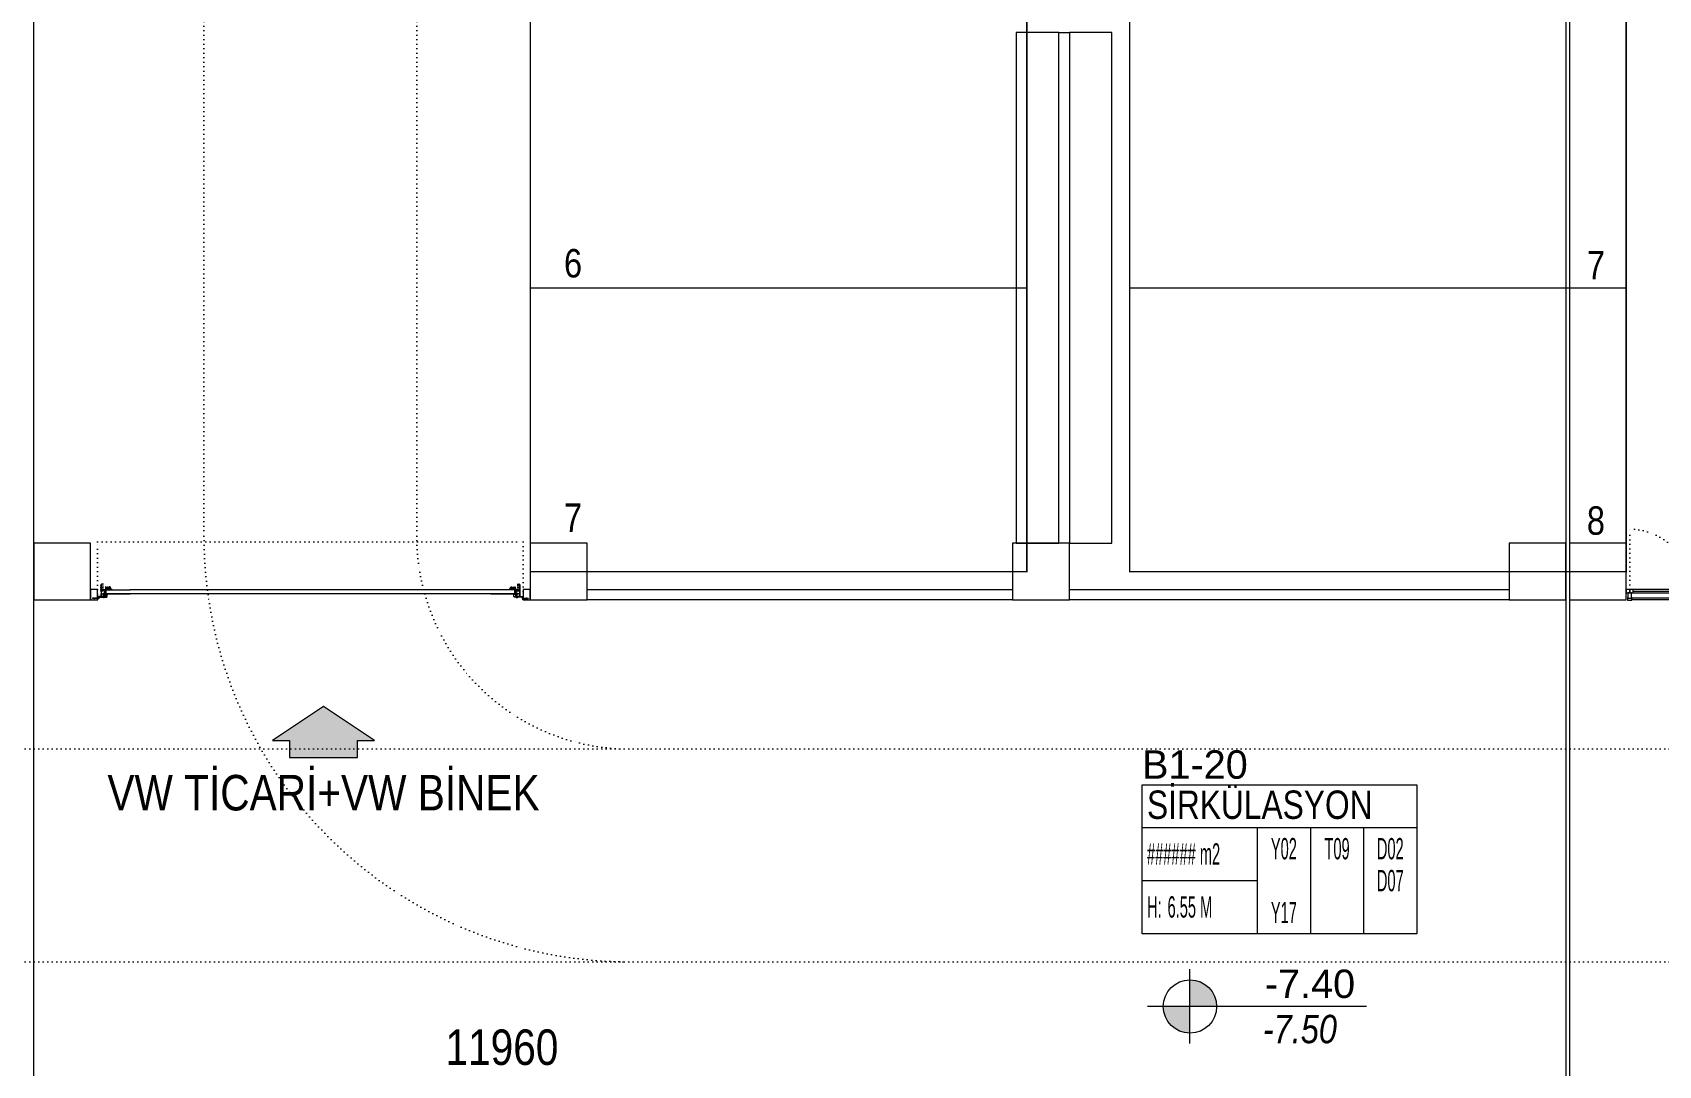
# Model space of a CAD drawing. Header units: metres. Extents: x -19121 to 152404, y -12107 to 46241.
# Drawn here: x 61358 to 63650, y 144 to 1600 of the extents above; entities that cross this region are included whole.
import ezdxf
from ezdxf.enums import TextEntityAlignment as Align

# ---------------------------------------------------------------- set-up
doc = ezdxf.new("R2010")
doc.units = ezdxf.units.M
doc.header["$LTSCALE"] = 50
doc.header["$MEASUREMENT"] = 0
doc.linetypes.add('DOT2', pattern=[0.125, 0, -0.125])
doc.linetypes.add('HIDDEN', pattern=[0.375, 0.25, -0.125])
doc.layers.get('0').update_dxf_attribs({"color": 9, "lineweight": 9})
for name, color, linetype, lineweight in [('00', 9, 'Continuous', 9), ('01', 9, 'Continuous', 9), ('05', 9, 'Continuous', 9), ('06B', 9, 'Continuous', 9), ('06D', 9, 'Continuous', 9), ('10', 9, 'Continuous', 9), ('15', 9, 'Continuous', 9), ('20', 9, 'DOT2', 9), ('21', 9, 'Continuous', 9), ('21_mahal200', 9, 'Continuous', 9), ('25', 9, 'Continuous', 9)]:
    doc.layers.add(name, color=color, linetype=linetype, lineweight=lineweight)
doc.styles.add('Arial', font='arial.ttf', dxfattribs={"height": 2.5})
doc.styles.add('MuuM_TEXT-ITALIC', font='ARIALNI.TTF')
doc.styles.add('MuuM_TEXT-STANDART', font='ARIALN.TTF')
doc.dimstyles.new('MuuM_DIM200', dxfattribs={"dimscale": 20, "dimtxt": 2, "dimasz": 1, "dimexe": 1, "dimexo": 1, "dimgap": 1, "dimtad": 1, "dimdec": 1, "dimrnd": 0.5, "dimdsep": 46, "dimtxsty": 'MuuM_TEXT-STANDART', "dimblk": 'ARCHTICK', "dimcen": 0, "dimdle": 0.15, "dimclrd": 256, "dimclre": 256, "dimclrt": 256, "dimadec": 0, "dimazin": 0, "dimtfac": 5, "dimtdec": 1, "dimtix": 1, "dimtmove": 2, "dimatfit": 3, "dimldrblk": 'DOT', "dimfxl": 3, "dimfxlon": 1, "dimtolj": 1, "dimlwd": -1, "dimlwe": -1, "dimarcsym": 0})

# ---------------------------------------------------------------- blocks, each defined once
blk = doc.blocks.new('p-kolon_80x80')
blk.add_lwpolyline([(-40, -40), (40, -40), (40, 40), (-40, 40)], close=True)
blk = doc.blocks.new('1.bod.mimari.elk')
at = {"layer": '01'}
for p in [(5400, -7790), (6100, -7790), (6780, -7790), (7480, -7790), (7565, -7790)]:
    blk.add_blockref('p-kolon_80x80', p, dxfattribs=at)
blk = doc.blocks.new('p-işyeri')
at = {"color": 0, "const_width": 2}
blk.add_lwpolyline([(200, 0), (200, 700), (-200, 700), (-200, 0)], close=True, dxfattribs=at)
blk = doc.blocks.new('p-dilatasyon yeri')
at = {"layer": '06D'}
for points in [[(5360, 80), (5360, 6452.7)], [(7520, 5586.8), (7520, 80)], [(7525, 5584.6), (7525, 80)]]:
    blk.add_lwpolyline(points, dxfattribs=at)
blk = doc.blocks.new('p-birim')
blk.add_lwpolyline([(0, 0), (1, 0), (1, 1), (0, 1)], close=True)
blk = doc.blocks.new('p-seksiyoonel kapı profil')
for p, q in [((-6.6, 4.1), (-6.8, 4.1)), ((-6.8, -13), (-6.8, 4.1)), ((-6.6, -13), (-6.6, 4.1)), ((-6.3, 4.4), (-6.3, 4.6)), ((-6.3, 4.6), (1, 4.6)), ((-6.3, 4.4), (1, 4.4)), ((-1.4, 1.3), (-1.8, 1.6)), ((-1.8, 1.6), (-1.8, -2.4)), ((-1.8, 1.6), (-1.8, -2.4)), ((-1.4, 1.3), (-1.4, -2.4)), ((-1.2, 1.2), (-1.2, -2.4)), ((-0.7, 1.6), (-1, 1.3)), ((-1, 1.3), (-1, -2.4)), ((-0.7, 1.6), (-0.7, -2.4)), ((-0.6, 1.6), (-0.6, -2.4)), ((0, 0), (33.9, 0)), ((0, 0), (0, 0)), ((1, 4.4), (1, 4.6)), ((1.3, 4.1), (1.5, 4.1)), ((1.3, 4.1), (1.3, 1.6)), ((1.5, 1.6), (1.3, 1.6)), ((1.5, 4.1), (1.5, 1.6)), ((-7.8, -4.2), (-7.8, -3.9)), ((-7.5, -3.9), (-7.8, -3.9)), ((-7.5, -4.2), (-7.8, -4.2)), ((-7.8, -4.2), (-7.1, -4.2)), ((-7.8, -4.2), (-7.8, -4.2)), ((-7.8, -6.5), (-7.8, -6.3)), ((-7.5, -6.3), (-7.8, -6.3)), ((-7.5, -6.5), (-7.8, -6.5)), ((-7.8, -6.6), (-7.8, -6.5)), ((-7.8, -6.6), (-7.1, -6.6)), ((-7.8, -8.9), (-7.8, -8.6)), ((-7.5, -8.6), (-7.8, -8.6)), ((-7.5, -8.9), (-7.8, -8.9)), ((-7.8, -8.9), (-7.1, -8.9)), ((-7.8, -8.9), (-7.8, -8.9)), ((-7.8, -11.3), (-7.8, -11)), ((-7.5, -11), (-7.8, -11)), ((-7.5, -11.3), (-7.8, -11.3)), ((-7.8, -11.3), (-7.1, -11.3)), ((-7.8, -11.3), (-7.8, -11.3)), ((-7.5, -3.9), (-6.8, -3.9)), ((-7.5, -4.2), (-7.5, -3.9)), ((-6.8, -4.2), (-7.5, -4.2)), ((-7.5, -6.3), (-6.8, -6.3)), ((-7.5, -6.5), (-7.5, -6.3)), ((-6.8, -6.5), (-7.5, -6.5)), ((-7.5, -8.6), (-6.8, -8.6)), ((-7.5, -8.9), (-7.5, -8.6)), ((-6.8, -8.9), (-7.5, -8.9)), ((-7.5, -11), (-6.8, -11)), ((-7.5, -11.3), (-7.5, -11)), ((-6.8, -11.3), (-7.5, -11.3)), ((-7.1, -3.4), (-6.8, -3.4)), ((-7.1, -3.6), (-7.1, -3.4)), ((-7.1, -3.6), (-7.1, -3.9)), ((-6.8, -3.6), (-7.1, -3.6)), ((-7.1, -4.2), (-7.1, -4.7)), ((-6.8, -4.7), (-7.1, -4.7)), ((-7.1, -5.8), (-6.8, -5.8)), ((-7.1, -6), (-7.1, -5.8)), ((-7.1, -6), (-7.1, -6.3)), ((-6.8, -6), (-7.1, -6)), ((-7.1, -6.5), (-7.1, -7.1)), ((-6.8, -7.1), (-7.1, -7.1)), ((-7.1, -8.1), (-6.8, -8.1)), ((-7.1, -8.4), (-7.1, -8.1)), ((-7.1, -8.4), (-7.1, -8.6)), ((-6.8, -8.4), (-7.1, -8.4)), ((-7.1, -8.9), (-7.1, -9.4)), ((-6.8, -9.4), (-7.1, -9.4)), ((-7.1, -10.5), (-6.8, -10.5)), ((-7.1, -10.7), (-7.1, -10.5)), ((-7.1, -10.7), (-7.1, -11)), ((-6.8, -10.7), (-7.1, -10.7)), ((-7.1, -11.3), (-7.1, -11.8)), ((-6.8, -11.8), (-7.1, -11.8)), ((-6.8, -3.6), (-6.8, -3.4)), ((-6.8, -3.6), (-6.8, -3.9)), ((-6.8, -4.7), (-6.8, -4.2)), ((-6.8, -6), (-6.8, -5.8)), ((-6.8, -6), (-6.8, -6.3)), ((-6.8, -7.1), (-6.8, -6.6)), ((-6.8, -8.4), (-6.8, -8.1)), ((-6.8, -8.4), (-6.8, -8.6)), ((-6.8, -9.4), (-6.8, -8.9)), ((-6.8, -10.7), (-6.8, -10.5)), ((-6.8, -10.7), (-6.8, -11)), ((-6.8, -11.8), (-6.8, -11.3)), ((-6.6, -13), (-6.8, -13)), ((-6.8, -13), (-6.8, -13)), ((-6.6, -3.9), (-3.5, -3.9)), ((-6.6, -4.2), (-3.5, -4.2)), ((-6.6, -6.3), (-3.5, -6.3)), ((-6.6, -6.5), (-3.5, -6.5)), ((-6.6, -8.7), (-3.5, -8.7)), ((-6.6, -8.9), (-3.5, -8.9)), ((-6.6, -11), (-3.5, -11)), ((-6.6, -11.3), (-3.5, -11.3)), ((-6.3, -13.3), (-6.3, -13.5)), ((-3.3, -13.3), (-6.3, -13.3)), ((-3.3, -13.5), (-6.3, -13.5)), ((-6.3, -13.5), (-5.7, -13.5)), ((-6.3, -13.5), (-6.3, -13.5)), ((-3.4, -4.3), (-6, -4.3)), ((-6, -6.1), (-6, -4.3)), ((-6, -4.7), (-6, -4.7)), ((-6, -5.5), (-6, -4.7)), ((-6, -5.7), (-6, -5.5)), ((-6, -5.7), (-6, -5.7)), ((-6, -6.1), (-3.4, -6.1)), ((-5.7, -13.5), (-5.5, -13.5)), ((-5.7, -13.5), (-5.7, -13.5)), ((-5.5, -13.5), (-5.5, -13.5)), ((-3.5, -3.9), (-3.5, -4.2)), ((-3.5, -6.3), (-3.5, -6.5)), ((-3.5, -8.7), (-3.5, -8.9)), ((-3.5, -11), (-3.5, -11.3)), ((-3.4, -6.1), (-3.4, -4.3)), ((-2.1, -4.4), (-3.4, -4.4)), ((-3.4, -6), (-0.6, -6)), ((-3.3, -13.3), (-3.3, -13.5)), ((-2.1, -2.5), (-2.1, -2.4)), ((-2.1, -2.4), (-0.6, -2.4)), ((-2.1, -2.5), (-0.6, -2.5)), ((-2.1, -4.8), (-2.1, -2.5)), ((-2.1, -4.8), (-0.6, -4.8)), ((-1.6, -3.4), (-1.7, -3.6)), ((-1.7, -3.6), (-1.7, -3.7)), ((-1.7, -3.6), (-1.7, -3.8)), ((-1.7, -3.7), (-1.7, -3.9)), ((-1.7, -3.8), (-1.6, -3.9)), ((-1.7, -3.9), (-1.6, -4)), ((-1.4, -3.3), (-1.6, -3.3)), ((-1.6, -3.3), (-1.6, -3.4)), ((-1.6, -3.8), (-1.4, -3.6)), ((-1.6, -3.9), (-1.5, -4)), ((-1.6, -4), (-1.5, -4.1)), ((-1.5, -4), (-1.4, -4)), ((-1.5, -4.1), (-1.4, -4.1)), ((-1.3, -3.2), (-1.4, -3.3)), ((-1.4, -3.3), (-1.4, -3.6)), ((-1.4, -4), (-1.2, -4.1)), ((-1.4, -4.1), (-1.2, -4.1)), ((-1.2, -3.2), (-1.3, -3.2)), ((-1.2, -3.2), (-1.2, -3.5)), ((-1, -3.3), (-1.2, -3.2)), ((-1.2, -4.1), (-1.1, -4)), ((-1.2, -4.1), (-1.1, -4.1)), ((-1.1, -4), (-1, -4)), ((-1.1, -4.1), (-1, -4.1)), ((-1, -3.3), (-1, -3.6)), ((-0.9, -3.3), (-1, -3.3)), ((-1, -3.6), (-0.8, -3.8)), ((-1, -4), (-0.9, -3.9)), ((-1, -4.1), (-0.9, -4)), ((-0.8, -3.4), (-0.9, -3.3)), ((-0.9, -3.9), (-0.8, -3.8)), ((-0.9, -4), (-0.8, -3.9)), ((-0.8, -3.6), (-0.8, -3.4)), ((-0.8, -3.7), (-0.8, -3.6)), ((-0.8, -3.8), (-0.8, -3.6)), ((-0.8, -3.9), (-0.8, -3.7)), ((-0.1, 0), (-0.6, 0)), ((-0.6, -2), (-0.6, 0)), ((-0.6, -0.6), (-0.6, -0.7)), ((-0.6, -1.7), (-0.6, -1.7)), ((-0.6, -2), (-0.1, -2)), ((-0.6, -2), (-0.6, -2.4)), ((-0.6, -2.4), (-0.6, -2.5)), ((-0.6, -2.4), (-0.1, -2.4)), ((-0.6, -2.5), (-0.6, -2.5)), ((-0.6, -3.2), (-0.6, -2.5)), ((-0.6, -2.5), (-0.2, -2.5)), ((-0.6, -4.8), (-0.6, -3.2)), ((-0.6, -3.2), (-0.5, -3.2)), ((-0.6, -5.8), (-0.6, -4.8)), ((-0.6, -4.8), (-0.5, -4.8)), ((-0.6, -4.8), (-0.6, -5.3)), ((-0.1, -5.3), (-0.6, -5.3)), ((-0.6, -9.6), (-0.6, -5.3)), ((-0.6, -5.8), (-0.6, -5.8)), ((-0.6, -6), (-0.6, -5.8)), ((-0.1, -9.6), (-0.6, -9.6)), ((-0.5, -3.2), (-0.4, -3.2)), ((-0.5, -4.8), (-0.5, -3.2)), ((-0.4, -4.8), (-0.5, -4.8)), ((-0.4, -3.1), (-0.3, -2.9)), ((-0.4, -3.2), (-0.4, -3.1)), ((-0.3, -4.8), (-0.4, -4.8)), ((-0.3, -2.7), (-0.2, -2.5)), ((-0.3, -2.9), (-0.3, -2.7)), ((-0.2, -4.8), (-0.3, -4.8)), ((-0.3, -4.8), (-0.3, -4.8)), ((-0.2, -2.5), (-0.2, -2.5)), ((-0.2, -2.5), (-0.1, -2.5)), ((-0.1, -4.8), (-0.2, -4.8)), ((-0.2, -4.8), (-0.2, -4.8)), ((-0.1, -5.8), (-0.2, -5.8)), ((-0.2, -5.8), (0.4, -5.8)), ((-0.1, -0.2), (-0.1, 0)), ((-0.1, -0.2), (0, -0.2)), ((-0.1, -5.3), (-0.1, -0.2)), ((-0.1, -2.5), (-0.1, -2.4)), ((-0.1, -2.5), (-0.1, -2.5)), ((-0.1, -4.8), (-0.1, -4.8)), ((-0.1, -4.8), (-0.1, -4.8)), ((-0.1, -5.3), (0, -5.3)), ((-0.1, -5.8), (-0.1, -5.3)), ((0.4, -5.8), (-0.1, -5.8)), ((0.1, -5.8), (-0.1, -5.8)), ((-0.1, -9.6), (-0.1, -5.8)), ((33.9, 0), (0, 0)), ((0, 0), (0, -0.4)), ((0, -0.4), (0, -0.5)), ((0, -0.5), (0, -0.6)), ((0, -0.6), (0, -0.6)), ((0, -0.6), (0, -0.9)), ((0, -0.9), (0, -0.9)), ((0, -0.9), (0, -0.9)), ((0, -0.9), (0, -1.5)), ((0, -1.5), (0, -1.6)), ((0, -1.6), (0, -2.1)), ((0, -2.1), (0, -2.2)), ((0, -2.2), (0, -2.3)), ((0, -2.3), (0, -2.7)), ((0, -2.7), (0, -3.1)), ((0, -3.1), (0, -3.2)), ((0, -3.2), (0, -3.4)), ((0, -3.4), (0, -4.5)), ((0, -4.5), (0, -4.5)), ((0, -4.5), (0, -4.5)), ((0, -4.5), (0, -4.8)), ((0, -4.8), (0, -4.8)), ((0, -4.8), (0, -4.9)), ((0, -4.9), (0, -5.1)), ((0, -5.1), (0, -5.4)), ((0, -5.4), (33.9, -5.4)), ((0.1, -5.8), (0.1, -5.4)), ((0.1, -5.8), (0.1, -5.9)), ((0.3, -5.8), (0.1, -5.8)), ((0.1, -5.8), (0.2, -5.8)), ((0.4, -5.9), (0.1, -5.9)), ((0.1, -5.9), (0.4, -5.9)), ((0.4, -6.6), (0.1, -6.6)), ((0.1, -7.6), (0.4, -7.6)), ((0.1, -8.7), (0.1, -8.3)), ((0.4, -8.3), (0.1, -8.3)), ((2.2, -8.7), (0.1, -8.7)), ((0.3, -5.8), (0.3, -5.4)), ((0.3, -5.8), (0.4, -5.8)), ((0.4, -5.4), (0.4, -5.5)), ((0.4, -5.8), (0.4, -5.4)), ((0.4, -5.5), (0.4, -5.5)), ((0.4, -5.5), (0.4, -5.6)), ((0.4, -5.6), (0.4, -5.7)), ((0.4, -5.7), (0.4, -5.8)), ((0.4, -8.4), (0.4, -5.8)), ((3.9, -5.8), (0.4, -5.8)), ((0.4, -8.4), (0.4, -5.8)), ((0.4, -5.8), (0.4, -5.8)), ((3.9, -8.4), (0.4, -8.4)), ((0.4, -8.4), (0.4, -8.4)), ((0.9, -7.1), (0.9, -7.2)), ((1, -7.1), (0.9, -7.1)), ((0.9, -7.2), (1, -7.4)), ((1, -7.4), (1.1, -7.6)), ((1.1, -7.6), (1.2, -7.8)), ((1.1, -9.2), (1.1, -8.7)), ((1.2, -9.2), (1.1, -9.2)), ((1.1, -9.2), (1.1, -9.2)), ((1.1, -9.2), (1.2, -9.2)), ((1.1, -9.2), (1.1, -9.2)), ((1.1, -9.2), (1.1, -9.2)), ((1.2, -9.2), (1.1, -9.2)), ((1.3, -6.8), (1.2, -7)), ((1.2, -7), (1.2, -7.2)), ((1.2, -7.2), (1.3, -7.4)), ((1.2, -7.8), (1.3, -8)), ((1.2, -9.2), (1.2, -8.7)), ((1.2, -9.2), (1.4, -9.2)), ((1.4, -9.2), (1.2, -9.2)), ((1.6, -9.2), (1.2, -9.2)), ((1.2, -9.2), (1.2, -9.2)), ((1.4, -6.4), (1.3, -6.6)), ((1.3, -6.6), (1.3, -6.8)), ((1.3, -7.1), (1.4, -6.9)), ((1.4, -7.3), (1.3, -7.1)), ((1.3, -7.4), (1.3, -7.6)), ((1.3, -7.6), (1.5, -7.8)), ((1.3, -8), (1.5, -8.1)), ((1.6, -6.2), (1.4, -6.4)), ((1.6, -6.5), (1.4, -6.6)), ((1.4, -6.7), (1.4, -6.6)), ((1.4, -6.6), (1.5, -6.9)), ((1.5, -6.6), (1.4, -6.6)), ((1.4, -6.9), (1.4, -6.7)), ((1.4, -6.9), (1.4, -6.7)), ((1.4, -7.1), (1.4, -6.9)), ((1.4, -7.3), (1.4, -7.1)), ((1.5, -7.5), (1.4, -7.3)), ((1.4, -7.5), (1.4, -7.3)), ((1.5, -7.7), (1.4, -7.5)), ((1.4, -9.2), (1.7, -9.2)), ((1.4, -9.2), (1.4, -9.2)), ((1.6, -9.2), (1.4, -9.2)), ((1.5, -6.5), (1.7, -6.3)), ((1.5, -6.6), (1.6, -6.5)), ((1.5, -6.6), (1.5, -6.5)), ((1.5, -6.6), (1.6, -6.5)), ((1.5, -6.9), (1.5, -6.6)), ((1.5, -6.9), (1.5, -7.2)), ((1.6, -7.1), (1.5, -6.9)), ((1.5, -7.2), (1.5, -7.2)), ((1.5, -7.2), (1.5, -7.5)), ((1.5, -7.7), (1.5, -7.5)), ((1.5, -7.5), (1.5, -7.8)), ((1.5, -7.7), (1.5, -7.7)), ((1.5, -7.8), (1.6, -8)), ((1.6, -7.8), (1.5, -7.8)), ((1.5, -7.8), (1.8, -7.9)), ((1.5, -8.1), (1.7, -8.2)), ((1.7, -6.1), (1.6, -6.2)), ((1.6, -6.5), (1.7, -6.3)), ((1.6, -6.5), (2, -6.3)), ((1.9, -6.3), (1.6, -6.5)), ((1.6, -6.8), (1.7, -6.7)), ((1.6, -6.9), (1.6, -6.8)), ((1.6, -7.1), (1.6, -6.9)), ((1.6, -7.2), (1.6, -7.1)), ((1.6, -7.2), (1.6, -7.1)), ((1.6, -7.5), (1.6, -7.2)), ((1.6, -7.3), (1.6, -7.2)), ((1.6, -7.4), (1.6, -7.3)), ((1.7, -7.6), (1.6, -7.4)), ((1.6, -7.8), (1.6, -7.5)), ((1.7, -7.9), (1.6, -7.8)), ((1.7, -7.9), (1.6, -7.8)), ((1.9, -7.9), (1.6, -7.8)), ((1.6, -8), (1.8, -8.1)), ((1.7, -9.2), (1.6, -9.2)), ((1.9, -6), (1.7, -6.1)), ((1.7, -6.3), (1.9, -6.2)), ((1.7, -6.3), (1.8, -6.2)), ((1.7, -6.6), (1.8, -6.4)), ((1.7, -6.7), (1.7, -6.6)), ((1.8, -7.7), (1.7, -7.6)), ((1.9, -8), (1.7, -7.9)), ((1.8, -8), (1.7, -7.9)), ((1.7, -8.2), (1.9, -8.3)), ((1.7, -9.2), (1.7, -8.7)), ((1.7, -9.2), (1.9, -9.2)), ((1.9, -9.2), (1.7, -9.2)), ((2, -9.2), (1.7, -9.2)), ((1.8, -6.2), (2, -6.1)), ((1.8, -6.4), (1.9, -6.4)), ((1.8, -7.8), (1.8, -7.7)), ((1.9, -7.9), (1.8, -7.8)), ((1.8, -7.9), (2.1, -8)), ((2, -8.1), (1.8, -8)), ((1.8, -8.1), (1.9, -8.2)), ((2.1, -5.9), (1.9, -6)), ((1.9, -6.2), (2.1, -6.1)), ((2, -6.2), (1.9, -6.3)), ((1.9, -6.4), (2, -6.3)), ((2, -7.9), (1.9, -7.9)), ((2.1, -8), (1.9, -7.9)), ((2.1, -8.1), (1.9, -8)), ((1.9, -8.2), (2.1, -8.3)), ((1.9, -8.3), (2.1, -8.3)), ((2.1, -9.2), (1.9, -9.2)), ((1.9, -9.2), (1.9, -9.2)), ((2, -9.2), (1.9, -9.2)), ((2.4, -5.9), (2, -6.2)), ((2, -6.1), (2.2, -6)), ((2, -6.3), (2.1, -6.2)), ((2, -6.3), (2.1, -6.2)), ((2, -6.9), (2.1, -6.8)), ((2.1, -6.9), (2, -7.1)), ((2, -7.1), (2, -6.9)), ((2, -7.1), (2, -7.2)), ((2, -7.2), (2, -7.1)), ((2, -7.2), (2.1, -7.3)), ((2, -7.4), (2, -7.2)), ((2.1, -7.5), (2, -7.4)), ((2.1, -8), (2, -7.9)), ((2.2, -8.2), (2, -8.1)), ((2.1, -9.2), (2, -9.2)), ((2.3, -5.9), (2.1, -5.9)), ((2.1, -6.2), (2.4, -5.9)), ((2.1, -6.1), (2.3, -6)), ((2.1, -6.2), (2.2, -6.1)), ((2.1, -6.8), (2.2, -6.6)), ((2.3, -6.7), (2.1, -6.8)), ((2.1, -6.8), (2.1, -6.9)), ((2.1, -7.3), (2.2, -7.5)), ((2.3, -7.6), (2.1, -7.5)), ((2.1, -8), (2.1, -8)), ((2.1, -8), (2.1, -8)), ((2.1, -8), (2.4, -8.1)), ((2.4, -8.1), (2.1, -8)), ((2.3, -8), (2.1, -8)), ((2.3, -8.2), (2.1, -8.1)), ((2.1, -8.3), (2.4, -8.3)), ((2.1, -8.3), (2.2, -8.3)), ((2.1, -9.2), (2.1, -8.7)), ((2.1, -9.2), (2.1, -9.2)), ((2.2, -6), (2.3, -6)), ((2.2, -6.1), (2.3, -6.1)), ((2.2, -6.6), (2.3, -6.5)), ((2.2, -7.5), (2.3, -7.5)), ((2.5, -8.2), (2.2, -8.2)), ((2.2, -8.7), (2.2, -8.4)), ((4.6, -8.7), (2.2, -8.7)), ((2.4, -5.9), (2.3, -5.9)), ((2.3, -6), (2.3, -6)), ((2.3, -6.1), (2.5, -6.1)), ((2.3, -6.5), (2.5, -6.5)), ((2.5, -6.6), (2.3, -6.6)), ((2.4, -6.6), (2.3, -6.7)), ((2.3, -7.5), (2.5, -7.6)), ((2.3, -7.6), (2.5, -7.6)), ((2.4, -7.7), (2.3, -7.6)), ((2.4, -8.1), (2.3, -8)), ((2.5, -8.2), (2.3, -8.2)), ((2.5, -5.9), (2.4, -5.9)), ((2.4, -5.9), (2.4, -5.9)), ((2.4, -5.9), (2.7, -6.1)), ((2.5, -6.6), (2.4, -6.6)), ((2.6, -7.7), (2.4, -7.7)), ((2.4, -8.1), (2.6, -8.2)), ((2.7, -8.2), (2.4, -8.1)), ((2.5, -8.1), (2.4, -8.1)), ((2.4, -8.3), (2.6, -8.3)), ((2.7, -5.9), (2.5, -5.9)), ((2.5, -6), (2.7, -6)), ((2.5, -6.1), (2.6, -6.1)), ((2.5, -6.5), (2.6, -6.5)), ((2.5, -6.5), (2.5, -6.5)), ((2.5, -6.5), (2.7, -6.6)), ((2.5, -6.5), (2.6, -6.5)), ((2.5, -6.5), (2.6, -6.5)), ((2.7, -6.6), (2.5, -6.6)), ((2.7, -6.6), (2.5, -6.6)), ((2.5, -7.6), (2.7, -7.6)), ((2.5, -7.6), (2.6, -7.6)), ((2.7, -7.6), (2.5, -7.7)), ((2.6, -7.7), (2.5, -7.7)), ((2.5, -7.7), (2.5, -7.7)), ((2.6, -7.7), (2.5, -7.7)), ((2.7, -8.1), (2.5, -8.1)), ((2.5, -8.2), (2.5, -8.2)), ((2.6, -6.1), (2.7, -6.1)), ((2.6, -6.5), (2.8, -6.6)), ((2.6, -6.5), (2.8, -6.5)), ((2.6, -6.5), (2.7, -6.5)), ((2.6, -7.6), (2.8, -7.5)), ((2.8, -7.6), (2.6, -7.7)), ((2.8, -7.6), (2.6, -7.7)), ((2.7, -7.7), (2.6, -7.7)), ((2.7, -8.2), (2.6, -8.2)), ((2.6, -8.3), (2.7, -8.3)), ((2.9, -6), (2.7, -5.9)), ((2.7, -6), (2.9, -6.1)), ((2.7, -6.1), (2.9, -6.1)), ((2.7, -6.1), (3, -6.2)), ((2.7, -6.5), (2.9, -6.6)), ((2.7, -6.6), (2.7, -6.6)), ((2.8, -6.7), (2.7, -6.6)), ((2.7, -6.6), (2.8, -6.7)), ((2.8, -7.5), (2.7, -7.6)), ((2.7, -7.6), (2.7, -7.6)), ((2.9, -7.6), (2.7, -7.7)), ((2.8, -8.1), (2.7, -8.1)), ((2.9, -8.2), (2.7, -8.3)), ((2.8, -8.2), (2.7, -8.2)), ((2.7, -8.3), (2.7, -8.3)), ((2.8, -6.5), (2.9, -6.6)), ((2.8, -6.7), (2.8, -6.6)), ((2.8, -6.6), (2.9, -6.7)), ((2.9, -6.8), (2.8, -6.7)), ((2.8, -6.7), (2.9, -6.7)), ((2.9, -7.4), (2.8, -7.5)), ((2.8, -7.6), (2.8, -7.5)), ((2.8, -7.5), (2.8, -7.5)), ((2.8, -7.5), (2.9, -7.5)), ((2.9, -7.5), (2.8, -7.6)), ((2.9, -7.5), (2.8, -7.6)), ((3.1, -7.9), (2.8, -8.2)), ((2.9, -8), (2.8, -8.1)), ((2.9, -8.1), (2.8, -8.2)), ((3.1, -6.1), (2.9, -6)), ((2.9, -6.1), (3.1, -6.2)), ((2.9, -6.1), (3, -6.2)), ((2.9, -6.6), (3, -6.7)), ((2.9, -6.6), (3, -6.7)), ((2.9, -6.7), (3, -6.8)), ((3, -6.9), (2.9, -6.8)), ((2.9, -7.5), (3, -7.3)), ((3, -7.4), (2.9, -7.5)), ((3, -7.4), (2.9, -7.5)), ((3, -7.5), (2.9, -7.6)), ((3.3, -8), (2.9, -8.2)), ((3.1, -8), (2.9, -8.1)), ((3, -8), (2.9, -8)), ((3, -6.2), (3.1, -6.2)), ((3, -6.2), (3, -6.2)), ((3, -6.2), (3.3, -6.3)), ((3, -6.7), (3.1, -6.9)), ((3, -6.7), (3, -6.9)), ((3, -6.8), (3.1, -6.9)), ((3, -7.1), (3, -6.9)), ((3, -6.9), (3.1, -7)), ((3, -7.2), (3, -7.1)), ((3.1, -7.1), (3, -7.3)), ((3, -7.3), (3, -7.2)), ((3.1, -7.2), (3, -7.4)), ((3, -7.3), (3, -7.4)), ((3.1, -7.4), (3, -7.5)), ((3.1, -7.9), (3, -8)), ((3.2, -6.2), (3.1, -6.1)), ((3.1, -6.2), (3.3, -6.3)), ((3.1, -6.2), (3.2, -6.3)), ((3.1, -6.9), (3.1, -7.1)), ((3.1, -6.9), (3.2, -7)), ((3.2, -7), (3.1, -7.2)), ((3.1, -7), (3.1, -7.2)), ((3.1, -7.2), (3.1, -7.4)), ((3.2, -7.8), (3.1, -7.9)), ((3.3, -7.8), (3.1, -7.9)), ((3.3, -7.9), (3.1, -8)), ((3.2, -6.3), (3.3, -6.4)), ((3.3, -7.7), (3.2, -7.8)), ((3.3, -6.2), (3.4, -6.4)), ((3.3, -6.3), (3.5, -6.4)), ((3.3, -6.4), (3.4, -6.5)), ((3.4, -7.6), (3.3, -7.7)), ((3.6, -7.6), (3.3, -7.8)), ((3.5, -7.7), (3.3, -8)), ((3.4, -7.8), (3.3, -7.9)), ((3.4, -6.5), (3.4, -6.6)), ((3.4, -6.6), (3.5, -6.7)), ((3.5, -7.5), (3.4, -7.6)), ((3.5, -6.4), (3.5, -6.7)), ((3.5, -6.5), (3.6, -6.9)), ((3.5, -6.7), (3.6, -6.9)), ((3.5, -6.7), (3.5, -6.9)), ((3.5, -6.7), (3.6, -7)), ((3.5, -6.9), (3.6, -7)), ((3.6, -7.3), (3.5, -7.4)), ((3.5, -7.4), (3.5, -7.5)), ((3.5, -7.6), (3.5, -7.7)), ((3.6, -6.9), (3.6, -7.3)), ((3.6, -6.9), (3.6, -7.1)), ((3.6, -7), (3.6, -7.1)), ((3.6, -7), (3.6, -7)), ((3.6, -7), (3.6, -7.3)), ((3.6, -7.1), (3.6, -7.2)), ((3.6, -7.1), (3.6, -7.3)), ((3.6, -7.3), (3.6, -7.4)), ((3.6, -7.3), (3.6, -7.6)), ((3.9, -5.5), (3.9, -5.4)), ((3.9, -5.6), (3.9, -5.5)), ((3.9, -5.5), (3.9, -5.5)), ((3.9, -5.7), (3.9, -5.6)), ((3.9, -5.8), (3.9, -5.7)), ((3.9, -8.4), (3.9, -5.8)), ((3.9, -5.8), (4, -5.8)), ((3.9, -7.6), (6.1, -7.6)), ((3.9, -8.3), (6.1, -8.3)), ((3.9, -9.2), (3.9, -8.7)), ((3.9, -9.2), (4, -9.2)), ((4, -9.2), (3.9, -9.2)), ((4.1, -9.2), (3.9, -9.2)), ((4, -5.8), (4, -5.4)), ((4, -5.8), (4, -7.6)), ((8.9, -5.8), (4, -5.8)), ((4.1, -9.2), (4, -9.2)), ((4, -9.2), (4.1, -9.2)), ((4, -9.2), (4, -9.2)), ((4.1, -9.2), (4.1, -8.7)), ((4.1, -9.2), (4.4, -9.2)), ((4.4, -9.2), (4.1, -9.2)), ((4.6, -9.2), (4.1, -9.2)), ((4.1, -9.2), (4.1, -9.2)), ((4.4, -9.2), (4.6, -9.2)), ((4.4, -9.2), (4.4, -9.2)), ((4.6, -9.2), (4.4, -9.2)), ((4.6, -8.3), (4.6, -9.7)), ((5.7, -9.7), (4.6, -9.7)), ((5.7, -9.7), (5.7, -8.3)), ((5.9, -8.7), (5.7, -8.7)), ((5.9, -8.7), (5.9, -8.3)), ((6.1, -7.6), (6.1, -8.3)), ((6.1, -7.6), (6.6, -7.6)), ((6.1, -8.3), (6.6, -8.3)), ((6.3, -7.6), (6.3, -5.8)), ((8, -5.8), (6.6, -5.8)), ((6.6, -5.8), (8.1, -5.8)), ((6.6, -7.6), (6.6, -8.3)), ((6.8, -5.8), (6.8, -5.9)), ((7.8, -5.9), (6.8, -5.9)), ((6.8, -5.9), (7.8, -5.9)), ((7.8, -5.9), (7.8, -5.8)), ((8.9, -5.8), (8.9, -5.4))]:
    blk.add_line(p, q)
for centre, radius, start, end in [((-6.3, 4.1), 0.473, 90, 180), ((-6.3, 4.1), 0.236, 90, 180), ((-1.2, 1.5), 0.295, 225, 269.1856), ((-1.2, 1.5), 0.295, 270.3711, 314.3764), ((1, 4.1), 0.473, 0, 90), ((1, 4.1), 0.236, 0, 90), ((-6.8, -3.9), 0.0295, 180, 258.463), ((-6.8, -4.2), 0.0295, 101.537, 180), ((-6.8, -6.3), 0.0295, 180, 258.463), ((-6.8, -6.6), 0.0295, 101.537, 180), ((-6.8, -8.6), 0.0295, 180, 258.463), ((-6.8, -8.9), 0.0295, 101.537, 180), ((-6.8, -11), 0.0295, 180, 258.463), ((-6.8, -11.3), 0.0295, 101.537, 180), ((-6.3, -13), 0.473, 180, 270), ((-6.3, -13), 0.473, 180, 270), ((-6.3, -13), 0.236, 180, 270), ((-1.2, -3.8), 0.295, 90.8144, 135), ((-1.2, -3.8), 0.295, 45.6236, 89.6289), ((-0.1, -5.3), 0.472, 180, 270), ((-0.1, -5.8), 0.0295, 180, 270), ((0.1, -7.1), 0.502, 90, 116.3511), ((0.1, -7.1), 0.502, 243.6489, 270), ((0.1, -5.9), 0.0177, 180, 270), ((6.6, -5.8), 0.0295, 180, 270), ((6.8, -5.9), 0.0177, 180, 270), ((7.8, -5.9), 0.0177, 270, 0), ((8, -5.8), 0.0295, 270, 0)]:
    blk.add_arc(centre, radius, start, end)
blk = doc.blocks.new('çelik dübel')
at = {"layer": '10', "linetype": 'HIDDEN', "ltscale": 7}
for p, q in [((-87, -2), (-85, 2)), ((-85, -6), (-85, 2)), ((-68, 2), (-85, 2)), ((-75, -6), (-75, 2)), ((-70, -6), (-70, 2)), ((-68, 3), (-58, 2)), ((-68, -7), (-68, 3)), ((-58, -6), (-58, 2)), ((-53, 2), (-58, 2)), ((-8, 2), (-58, 2)), ((-53, -6), (-53, 2)), ((-25, -6), (-25, 2)), ((-25, -6), (-24, 2)), ((-23, -6), (-22, 2)), ((-21, -6), (-20, 2)), ((-19, -6), (-18, 2)), ((-17, -6), (-16, 2)), ((-85, -6), (-87, -2)), ((-68, -6), (-85, -6)), ((-68, -7), (-58, -6)), ((-53, -5), (-58, -5)), ((-8, -6), (-58, -6))]:
    blk.add_line(p, q, dxfattribs=at)
at = {"layer": '10', "linetype": 'Continuous'}
for p, q in [((-15, -6), (-14, 2)), ((-13, -6), (-12, 2)), ((-11, -6), (-10, 1)), ((-10, -9), (-10, 5)), ((-9, 5), (-10, 5)), ((-9, -9), (-9, 5)), ((-8, 2), (-8, 3)), ((-8, -4), (-8, 0)), ((-5, 4), (-7, 4)), ((-5, 1), (-7, 1)), ((-4, 2), (-4, 3)), ((-1, 2), (-4, 2)), ((-4, -4), (-4, 0)), ((-3, -6), (-2, 2)), ((-1, -6), (0, 1)), ((0, -5), (0, 1)), ((-9, -9), (-10, -9)), ((-8, -6), (-8, -7)), ((-5, -5), (-7, -5)), ((-5, -8), (-7, -8)), ((-4, -6), (-4, -7)), ((-1, -6), (-4, -6))]:
    blk.add_line(p, q, dxfattribs=at)
at = {"layer": '10', "color": 4}
for p, q in [((-10, 3), (-10, 5)), ((-10, -7), (-10, -9))]:
    blk.add_line(p, q, dxfattribs=at)
at = {"layer": '10', "linetype": 'HIDDEN'}
for points in [[(-68, 1), (-67, 0), (-67, 0), (-67, 0), (-66, -1), (-66, -1), (-66, -2), (-65, -2), (-65, -3), (-65, -3), (-65, -3), (-65, -3), (-64, -4), (-64, -4), (-64, -3), (-64, -3), (-63, -3), (-63, -3), (-63, -3), (-63, -2), (-62, -2), (-62, -2), (-62, -1), (-62, -1), (-61, -1), (-61, -1), (-61, -1), (-61, 0), (-61, 0), (-60, -1), (-60, -1), (-60, -1), (-60, -1), (-60, -1), (-60, -2), (-59, -2), (-59, -3), (-59, -3), (-59, -3), (-58, -3), (-58, -3)], [(-68, 0), (-68, 0), (-68, 0), (-68, -1), (-68, -1), (-68, -1), (-68, -1), (-68, -1), (-68, -1), (-68, -1), (-68, -1), (-68, -1), (-67, -1), (-67, -1), (-67, -1), (-67, -1), (-67, -1), (-67, -1), (-67, -1), (-67, -1), (-67, -1), (-67, -1), (-67, -1), (-67, -1), (-67, -1), (-67, -1), (-67, -1), (-67, -2), (-67, -2), (-67, -2), (-67, -2), (-67, -2), (-67, -2), (-67, -2), (-67, -2), (-67, -2), (-67, -2), (-67, -2), (-67, -2), (-67, -2), (-67, -2), (-67, -2), (-67, -2), (-66, -2), (-66, -3), (-66, -3), (-66, -3), (-66, -3), (-66, -3), (-66, -3), (-66, -3), (-66, -3), (-66, -3), (-66, -3), (-66, -3), (-66, -3), (-66, -3), (-66, -3), (-66, -3), (-66, -3), (-66, -3), (-66, -4), (-66, -4), (-66, -4), (-66, -4), (-66, -4), (-66, -4), (-66, -4), (-66, -4), (-66, -4), (-66, -4), (-66, -4), (-65, -4), (-65, -4), (-65, -4), (-65, -4), (-65, -4), (-65, -4), (-65, -4), (-65, -4), (-65, -4), (-65, -4), (-65, -4), (-65, -4), (-65, -4), (-65, -4), (-65, -5), (-65, -5), (-65, -5), (-64, -5), (-64, -5), (-64, -5), (-64, -5), (-64, -5), (-64, -5), (-64, -5), (-64, -5), (-64, -5), (-64, -5), (-64, -4), (-64, -4), (-64, -4), (-64, -4), (-64, -4), (-64, -4), (-63, -4), (-63, -4), (-63, -4), (-63, -4), (-63, -4), (-63, -4), (-63, -4), (-63, -4), (-63, -4), (-63, -4), (-63, -4), (-63, -4), (-63, -4), (-63, -4), (-63, -4), (-63, -4), (-63, -4), (-63, -4), (-63, -4), (-63, -4), (-63, -4), (-63, -4), (-63, -4), (-63, -4), (-62, -4), (-62, -4), (-62, -3), (-62, -3), (-62, -3), (-62, -3), (-62, -3), (-62, -3), (-62, -3), (-62, -3), (-62, -3), (-62, -3), (-62, -3), (-62, -3), (-62, -3), (-62, -3), (-62, -3), (-62, -3), (-62, -3), (-62, -3), (-62, -3), (-62, -3), (-62, -3), (-62, -3), (-62, -3), (-62, -3), (-62, -3), (-62, -2), (-61, -2), (-61, -2), (-61, -2), (-61, -2), (-61, -2), (-61, -2), (-61, -2), (-61, -2), (-61, -2), (-61, -2), (-61, -2), (-61, -2), (-61, -2), (-61, -2), (-61, -2), (-61, -2), (-61, -2), (-61, -2), (-61, -2), (-61, -2), (-61, -2), (-61, -2), (-61, -2), (-61, -2), (-61, -2), (-61, -2), (-61, -2), (-61, -2), (-61, -2), (-61, -2), (-61, -2), (-61, -2), (-61, -2), (-61, -2), (-61, -2), (-61, -2), (-61, -2), (-61, -2), (-61, -2), (-61, -2), (-61, -2), (-61, -2), (-61, -2), (-60, -2), (-60, -2), (-60, -2), (-60, -2), (-60, -3), (-60, -3), (-60, -3), (-60, -3), (-60, -3), (-60, -3), (-60, -3), (-60, -3), (-60, -3), (-60, -3), (-60, -3), (-60, -3), (-60, -3), (-60, -3), (-60, -3), (-60, -3), (-60, -3), (-60, -3), (-60, -4), (-60, -4), (-60, -4), (-60, -4), (-60, -4), (-60, -4), (-59, -4), (-59, -4), (-59, -4), (-59, -4), (-59, -4), (-59, -4), (-59, -4), (-59, -4), (-59, -4), (-59, -4), (-58, -4), (-58, -4), (-58, -5)]]:
    blk.add_lwpolyline(points, dxfattribs=at)
at = {"layer": '10', "linetype": 'Continuous'}
for centre, start, end in [((-7, 3), 90, 180), ((-7, 2), 180, 270), ((-7, 0), 90, 180), ((-5, 3), 0, 90), ((-5, 2), 270, 0), ((-5, 0), 0, 90), ((-1, 1), 0, 90), ((-7, -4), 180, 270), ((-7, -6), 90, 180), ((-7, -7), 180, 270), ((-5, -4), 270, 0), ((-5, -6), 0, 90), ((-5, -7), 270, 0), ((-1, -5), 270, 0)]:
    blk.add_arc(centre, 1, start, end, dxfattribs=at)
blk = doc.blocks.new('dsa')
at = {"layer": '10'}
for p, q in [((61905.8, 2715.5, 0), (61905.8, 2715.2, 0)), ((61905.8, 2715.2, 0), (61907.6, 2715.2, 0)), ((61905.8, 2710.3, 0), (61907.6, 2710.3, 0)), ((61905.8, 2710, 0), (61905.8, 2710.3, 0)), ((61907.4, 2715.6, 0), (61906, 2715.6, 0)), ((61907.4, 2709.9, 0), (61906, 2709.9, 0)), ((61906.2, 2715.8, 0), (61906.3, 2715.9, 0)), ((61906.2, 2715.8, 0), (61907.2, 2715.8, 0)), ((61906.2, 2715.8, 0), (61906.2, 2715.8, 0)), ((61906.2, 2715.8, 0), (61906.2, 2715.8, 0)), ((61906.2, 2715.7, 0), (61906.2, 2715.8, 0)), ((61906.2, 2715.6, 0), (61907.2, 2715.7, 0)), ((61906.2, 2715.6, 0), (61906.2, 2715.7, 0)), ((61906.2, 2715.7, 0), (61906.2, 2715.7, 0)), ((61906.2, 2715.6, 0), (61906.2, 2715.6, 0)), ((61906.2, 2715.6, 0), (61906.2, 2715.6, 0)), ((61906.2, 2715.2, 0), (61907.2, 2715.2, 0)), ((61906.2, 2715.1, 0), (61906.2, 2715.2, 0)), ((61906.2, 2715, 0), (61906.2, 2710.5, 0)), ((61906.2, 2710.3, 0), (61907.2, 2710.3, 0)), ((61906.2, 2710.3, 0), (61906.2, 2710.3, 0)), ((61906.7, 2715.9, 0), (61906.3, 2715.9, 0)), ((61906.3, 2715.5, 0), (61906.3, 2715.2, 0)), ((61906.3, 2710, 0), (61906.3, 2710.3, 0)), ((61906.7, 2715.9, 0), (61907.1, 2715.9, 0)), ((61907.2, 2715.8, 0), (61907.1, 2715.9, 0)), ((61907.1, 2715.5, 0), (61907.1, 2715.2, 0)), ((61907.1, 2715.5, 0), (61907.1, 2715.5, 0)), ((61907.1, 2709.9, 0), (61907.1, 2710.3, 0)), ((61907.1, 2709.9, 0), (61907.1, 2710, 0)), ((61907.2, 2715.8, 0), (61907.2, 2715.7, 0)), ((61907.2, 2715.8, 0), (61907.2, 2715.8, 0)), ((61907.2, 2715.8, 0), (61907.2, 2715.8, 0)), ((61907.2, 2715.8, 0), (61907.2, 2715.8, 0)), ((61907.2, 2715.7, 0), (61907.2, 2715.7, 0)), ((61907.2, 2715.7, 0), (61907.2, 2715.7, 0)), ((61907.2, 2715.7, 0), (61907.2, 2715.6, 0)), ((61907.2, 2715.6, 0), (61907.2, 2715.6, 0)), ((61907.2, 2715.2, 0), (61907.2, 2715.1, 0)), ((61907.2, 2715.2, 0), (61907.2, 2715.1, 0)), ((61907.2, 2710.5, 0), (61907.2, 2715, 0)), ((61907.2, 2710.5, 0), (61907.2, 2715, 0)), ((61907.2, 2710.3, 0), (61907.2, 2710.3, 0)), ((61907.2, 2710.3, 0), (61907.2, 2710.3, 0)), ((61907.6, 2715.2, 0), (61907.6, 2715.5, 0)), ((61907.6, 2710.3, 0), (61907.6, 2710, 0))]:
    blk.add_line(p, q, dxfattribs=at)
at = {"layer": '10', "lineweight": 9}
blk.add_line((61906.5, 2715.6, 0), (61906.5, 2715.6, 0), dxfattribs=at)
blk.add_line((61906.5, 2715.6, 0), (61906.5, 2715.6, 0), dxfattribs=at)
at = {"layer": '10', "elevation": 0}
blk.add_lwpolyline([(61898, 2714.5), (61898, 2719.2), (61898.5, 2719.2), (61898.5, 2715.4, 0.414214), (61898.9, 2715), (61909, 2715), (61909, 2714.5), (61898, 2714.5)], format="xyb", dxfattribs=at)
for points in [[(61907.9, 2715), (61905.5, 2715), (61905.5, 2715.1), (61907.9, 2715.1)], [(61907.9, 2710.5), (61905.5, 2710.5), (61905.5, 2710.3), (61907.9, 2710.3)]]:
    blk.add_lwpolyline(points, close=True, dxfattribs=at)
for points in [[(61906.2, 2715.1), (61906.2, 2715.2)], [(61906.2, 2715), (61906.2, 2710.5)], [(61906.2, 2710.3), (61906.2, 2710.3)]]:
    blk.add_lwpolyline(points, dxfattribs=at)
at = {"layer": '10'}
for centre, radius, start, end in [((61906, 2715.3, 0), 0.315, 45.8497, 134.1503), ((61906, 2710.2, 0), 0.315, 225.8497, 314.1503), ((61906.7, 2714.5, 0), 1.12, 66.8701, 113.1299), ((61906.7, 2714.5, 0), 1.12, 66.8701, 113.1299), ((61906.7, 2711, 0), 1.12, 246.8701, 293.1299), ((61906.7, 2711, 0), 1.12, 246.8701, 293.1299), ((61907.4, 2715.3, 0), 0.313, 45.449, 134.551), ((61907.4, 2710.2, 0), 0.313, 225.449, 314.551)]:
    blk.add_arc(centre, radius, start, end, dxfattribs=at)
at = {"color": 7, "extrusion": (0, 0, -1), "xscale": -0.1000000000058208, "yscale": 0.1000000000058208, "zscale": -0.1000000000058208}
blk.add_blockref('çelik dübel', (-61899.5, 2717.1, 0), dxfattribs=at)
blk = doc.blocks.new('K-SE-01')
at = {"layer": '10'}
for points in [[(-703.7, 5.5), (-703.7, 9.5), (-697.7, 9.5), (-697.7, 5.5)], [(-703.5, 5.7), (-703.5, 9.3), (-697.9, 9.3), (-697.9, 5.7)], [(-113.7, 5.5), (-113.7, 9.5), (-119.7, 9.5), (-119.7, 5.5)], [(-113.9, 5.7), (-113.9, 9.3), (-119.5, 9.3), (-119.5, 5.7)]]:
    blk.add_lwpolyline(points, close=True, dxfattribs=at)
at = {"layer": '10', "elevation": 0}
for points in [[(-703.7, 5.5), (-703.7, 9.5), (-697.7, 9.5), (-697.7, 5.5)], [(-703.5, 5.7), (-703.5, 9.3), (-697.9, 9.3), (-697.9, 5.7)], [(-113.7, 5.5), (-113.7, 9.5), (-119.7, 9.5), (-119.7, 5.5)], [(-113.9, 5.7), (-113.9, 9.3), (-119.5, 9.3), (-119.5, 5.7)]]:
    blk.add_lwpolyline(points, close=True, dxfattribs=at)
at = {"layer": '10'}
for points in [[(-682.7, 15), (-154.3, 15)], [(-682.7, 9.6), (-154.3, 9.6)]]:
    blk.add_lwpolyline(points, dxfattribs=at)
at = {"layer": '20'}
blk.add_lwpolyline([(-108.7, 2.7), (-108.7, 82.7), (-708.7, 82.7), (-708.7, 2.7)], dxfattribs=at)
at = {"layer": '10', "xscale": -1, "rotation": 180}
for name, p in [('p-seksiyoonel kapı profil', (-696.9, 9.6)), ('dsa', (-62606.6, 2720, 0))]:
    blk.add_blockref(name, p, dxfattribs=at)
at = {"layer": '10', "rotation": 180}
for name, p in [('p-seksiyoonel kapı profil', (-120.5, 9.6)), ('dsa', (61789.3, 2720, 0))]:
    blk.add_blockref(name, p, dxfattribs=at)
blk = doc.blocks.new('0-OK 2')
at = {"true_color": 0x4f4f4f}
blk.add_hatch(color=251, dxfattribs=at).paths.add_polyline_path([(0, 0), (120, 180), (120, 120), (180, 120), (180, -120), (120, -120), (120, -180)])
at = {"linetype": 'ByBlock', "lineweight": -2}
blk.add_lwpolyline([(180, -120), (180, 120), (120, 120), (120, 180), (0, 0), (120, -180), (120, -120)], close=True, dxfattribs=at)
blk.add_point((0, 0))
blk = doc.blocks.new('0_elevationtarget-p-bk')
h = blk.add_hatch(color=250)
h.paths.add_polyline_path([(1.88, 0, 0.414214), (0, 1.88), (0, 0)])
h.paths.add_polyline_path([(0, 0), (-1.88, 0, 0.414214), (0, -1.88)])
blk.add_line((0, -2.62), (0, 2.62))
blk.add_lwpolyline([(12.45, 0), (-3, 0)])
blk.add_circle((0, 0), 1.88)
at = {"style": 'Arial'}
blk.add_attdef('BITMISKOT', text='', height=2, dxfattribs=at).set_placement((4.5, 0), align=Align.BOTTOM_LEFT)
at = {"style": 'MuuM_TEXT-ITALIC'}
blk.add_attdef('FINISHINGFLOORLEVEL', text='', height=2, dxfattribs=at).set_placement((4.5, -0.59), align=Align.TOP_LEFT)
blk = doc.blocks.new('_ArchTick')
at = {"color": 0, "linetype": 'ByBlock', "const_width": 0.15}
blk.add_lwpolyline([(-0.5, -0.5), (0.5, 0.5)], dxfattribs=at)
blk = doc.blocks.new('*D464')
at = {"layer": '25', "transparency": 16777216}
for p, q in [((89939.1, -1804.3), (89939.1, -1724.3)), ((101899.1, -1768), (101899.1, -1724.3)), ((89936.1, -1744.3), (101902.1, -1744.3))]:
    blk.add_line(p, q, dxfattribs=at)
at = {"layer": '25', "transparency": 16777216, "xscale": 20, "yscale": 20, "zscale": 20, "rotation": 180}
blk.add_blockref('_ArchTick', (89939.1, -1744.3), dxfattribs=at)
at = {"layer": '25', "transparency": 16777216, "xscale": 20, "yscale": 20, "zscale": 20}
blk.add_blockref('_ArchTick', (101899.1, -1744.3), dxfattribs=at)
at = {"layer": '25', "transparency": 16777216, "insert": (95919.1, -1698.8), "char_height": 50, "attachment_point": 5, "style": 'MuuM_TEXT-STANDART'}
blk.add_mtext('\\A1;11960', dxfattribs=at)
blk = doc.blocks.new('_Dot')
at = {"color": 0, "linetype": 'ByBlock', "lineweight": -2}
blk.add_line((-0.5, 0), (-1, 0), dxfattribs=at)
at = {"color": 0, "linetype": 'ByBlock', "const_width": 0.5}
blk.add_lwpolyline([(-0.25, 0, 1), (0.25, 0, 1)], format="xyb", close=True, dxfattribs=at)
blk = doc.blocks.new('K-AL-01A')
at = {"layer": '06B'}
blk.add_lwpolyline([(2634.7, 4254.3), (2634.7, 4260.5), (2619.7, 4260.5), (2619.7, 4258.6), (2632.5, 4258.6), (2632.5, 4258.6), (2632.5, 4254.3), (2634.7, 4254.3)], dxfattribs=at)
at = {"layer": '06D'}
for p, q in [((2638, 4254.3), (2551.1, 4254.3)), ((2551.1, 4249.3), (2638, 4249.3))]:
    blk.add_line(p, q, dxfattribs=at)
for points in [[(2553.6, 4243.2), (2553, 4243.2), (2553, 4239.2, 0.414214), (2553.3, 4238.8), (2558.8, 4238.8, 0.414214), (2559.2, 4239.2), (2559.2, 4243.2), (2558.6, 4243.2)], [(2636.6, 4243.2), (2637.2, 4243.2), (2637.2, 4239.2, -0.414214), (2636.8, 4238.8), (2631.3, 4238.8, -0.414214), (2631, 4239.2), (2631, 4243.2), (2631.6, 4243.2)]]:
    blk.add_lwpolyline(points, format="xyb", dxfattribs=at)
for points in [[(2553.6, 4241.8), (2558.6, 4241.8), (2558.6, 4249.3), (2553.6, 4249.3)], [(2631, 4239.4), (2559.2, 4239.4), (2559.2, 4242.5), (2631, 4242.5)], [(2636.6, 4240.7), (2631.6, 4240.7), (2631.6, 4249.3), (2636.6, 4249.3)]]:
    blk.add_lwpolyline(points, close=True, dxfattribs=at)
at = {"layer": '10'}
for points in [[(2551.1, 4254.3), (2551.1, 4249.3), (2556.1, 4249.3), (2556.1, 4254.3)], [(2556.1, 4254.3), (2556.1, 4249.3), (2561.1, 4249.3), (2561.1, 4254.3)], [(2631.1, 4254.3), (2631.1, 4249.3), (2636.1, 4249.3), (2636.1, 4254.3)], [(2636.1, 4254.3), (2636.1, 4249.3), (2641.1, 4249.3), (2641.1, 4254.3)]]:
    blk.add_lwpolyline(points, close=True, dxfattribs=at)
at = {"layer": '15'}
blk.add_lwpolyline([(2561.1, 4251.8), (2631.1, 4251.8)], dxfattribs=at)
at = {"layer": '20'}
blk.add_lwpolyline([(2556.1, 4254.3), (2556.1, 4339.3)], dxfattribs=at)
blk.add_arc((2556.1, 4254.3), 85, 0, 90, dxfattribs=at)
blk = doc.blocks.new('0_roomno2')
blk.add_lwpolyline([(19.38, -10.5), (0, -10.5), (0, 0), (19.38, 0)], close=True)
for points in [[(0, -3), (19.38, -3)], [(8.12, -3), (8.12, -10.5)], [(11.88, -3), (11.88, -10.5)], [(15.62, -3), (15.62, -10.5)], [(0, -6.75), (8.12, -6.75)]]:
    blk.add_lwpolyline(points)
at = {"style": 'MuuM_TEXT-STANDART', "width": 0.6}
blk.add_text('H:', height=1.5, dxfattribs=at).set_placement((0.35, -8.61), align=Align.MIDDLE_LEFT)
at = {"style": 'Arial'}
blk.add_attdef('ODANO', (0, 1.17), '', height=2, dxfattribs=at)
blk.add_attdef('MEKANADI', text='', height=2, dxfattribs=at).set_placement((0.35, -3), align=Align.BOTTOM_LEFT)
at = {"style": 'MuuM_TEXT-STANDART', "width": 0.6}
for tag, p in [('M2', (0.35, -4.88)), ('TEMIZTAVANYUKSEKLIGI', (1.8, -8.61))]:
    blk.add_attdef(tag, text='', height=1.5, dxfattribs=at).set_placement(p, align=Align.MIDDLE_LEFT)
for tag, p in [('YER01', (10, -4.5)), ('TAVAN01', (13.75, -4.5)), ('DUVAR01', (17.5, -4.5)), ('YER02', (10, -6.75)), ('TAVAN02', (13.75, -6.75)), ('DUVAR02', (17.5, -6.75)), ('YER03', (10, -9)), ('TAVAN03', (13.75, -9)), ('DUVAR03', (17.5, -9))]:
    blk.add_attdef(tag, text='', height=1.5, dxfattribs=at).set_placement(p, align=Align.MIDDLE_CENTER)
blk = doc.blocks.new('1.bod.mimari1.elk')
at = {"layer": '00'}
for points in [[(6820, -7750), (6820, -7750), (6805, -7750), (6805, -7750), (6805, -7750), (6805, -7750), (6805, -7750), (6805, -7030), (6805, -7030), (6805, -7030), (6805, -7030), (6805, -7030), (6820, -7030), (6820, -7750), (6820, -7750), (6820, -7750), (6820, -7750)], [(5440, -7830), (5450, -7830), (5450, -7815), (5440, -7815)], [(6050, -7830), (6060, -7830), (6060, -7815), (6050, -7815)], [(6740, -7830), (6140, -7830), (6140, -7815), (6740, -7815)]]:
    blk.add_lwpolyline(points, close=True, dxfattribs=at)
blk.add_lwpolyline([(7310, -7815), (7310, -7815), (7440, -7815), (7440, -7830), (6820, -7830), (6820, -7815), (7310, -7815), (7310, -7815), (7310, -7815)], dxfattribs=at)
at = {"layer": '06D', "linetype": 'DOT2'}
for points in [[(2500, -1650), (2500, -7740, 0.4142136), (3100, -8340), (12425, -8340)], [(2800, -1678.64), (2800, -7740, 0.4142136), (3100, -8040), (11395.6, -8040)], [(5600, -2652.1), (5600, -7740, 0.4142136), (6200, -8340)], [(5900, -2652.1), (5900, -7740, 0.4142136), (6200, -8040)]]:
    blk.add_lwpolyline(points, format="xyb", dxfattribs=at)
for name, p in [('p-dilatasyon yeri', (0, -8630)), ('K-AL-01A', (5053.92, -12069.27))]:
    blk.add_blockref(name, p)
at = {"layer": '05', "xscale": 60, "yscale": 720, "rotation": 180}
blk.add_blockref('p-birim', (6805, -7030), dxfattribs=at)
at = {"layer": '05', "xscale": 60.00000000000003, "yscale": 720}
blk.add_blockref('p-birim', (6820, -7750), dxfattribs=at)
at = {"layer": '06D', "color": 89, "linetype": 'HIDDEN', "true_color": 0x2e4d23, "rotation": 90}
for p in [(6760, -7190), (7605, -7190), (6760, -7590), (7605, -7590)]:
    blk.add_blockref('p-işyeri', p, dxfattribs=at)
at = {"layer": '10', "xscale": -1}
blk.add_blockref('K-SE-01', (5341.33, -7830.79), dxfattribs=at)
at = {"layer": '21', "xscale": 0.4000000000000003, "yscale": 0.4000000000000003, "zscale": 0.4000000000000003, "rotation": 270}
blk.add_blockref('0-OK 2', (5768.54, -7980), dxfattribs=at)
at = {"layer": '21', "xscale": 20, "yscale": 20, "zscale": 20}
blk.add_blockref('0_elevationtarget-p-bk', (6990.01, -8403.06), dxfattribs=at).add_auto_attribs({'BITMISKOT': ' -7.40', 'FINISHINGFLOORLEVEL': ' -7.50'})
at = {"layer": '21_mahal200'}
ref = blk.add_blockref('0_roomno2', (6922.39, -8090.58), dxfattribs=dict(at, xscale=20, yscale=20, zscale=20))
ref.add_attrib('ODANO', 'B1-20', (6922.39, -8081.94), dxfattribs={"layer": '0', "height": 40, "style": 'Arial'})
ref.add_attrib('MEKANADI', 'SİRKÜLASYON', dxfattribs={"layer": '0', "height": 40, "style": 'Arial', "width": 0.8}).set_placement((6929.39, -8150.58), align=Align.BOTTOM_LEFT)
ref.add_attrib('M2', '###### m2', dxfattribs={"layer": '0', "height": 30, "style": 'MuuM_TEXT-STANDART', "width": 0.6}).set_placement((6929.39, -8188.08), align=Align.MIDDLE_LEFT)
ref.add_attrib('TEMIZTAVANYUKSEKLIGI', '6.55 M', dxfattribs={"layer": '0', "height": 30, "style": 'MuuM_TEXT-STANDART', "width": 0.6}).set_placement((6958.39, -8262.74), align=Align.MIDDLE_LEFT)
ref.add_attrib('YER01', 'Y02', dxfattribs={"layer": '0', "height": 30, "style": 'MuuM_TEXT-STANDART', "width": 0.6}).set_placement((7122.39, -8180.58), align=Align.MIDDLE_CENTER)
ref.add_attrib('TAVAN01', 'T09', dxfattribs={"layer": '0', "height": 30, "style": 'MuuM_TEXT-STANDART', "width": 0.6}).set_placement((7197.39, -8180.58), align=Align.MIDDLE_CENTER)
ref.add_attrib('DUVAR01', 'D02', dxfattribs={"layer": '0', "height": 30, "style": 'MuuM_TEXT-STANDART', "width": 0.6}).set_placement((7272.39, -8180.58), align=Align.MIDDLE_CENTER)
ref.add_attrib('DUVAR02', 'D07', dxfattribs={"layer": '0', "height": 30, "style": 'MuuM_TEXT-STANDART', "width": 0.6}).set_placement((7272.39, -8225.58), align=Align.MIDDLE_CENTER)
ref.add_attrib('YER03', 'Y17', dxfattribs={"layer": '0', "height": 30, "style": 'MuuM_TEXT-STANDART', "width": 0.6}).set_placement((7122.39, -8270.58), align=Align.MIDDLE_CENTER)
at = {"layer": '21', "style": 'MuuM_TEXT-STANDART'}
for s, p in [('6', (6107.52, -7387.28)), ('7', (6107.52, -7745.92))]:
    blk.add_text(s, height=40, dxfattribs=at).set_placement(p, align=Align.BOTTOM_LEFT)
for s, p in [('7', (7575, -7390)), ('8', (7575, -7750))]:
    blk.add_text(s, height=40, dxfattribs=at).set_placement(p, align=Align.BOTTOM_RIGHT)
at = {"layer": '21', "insert": (5768.54, -8102), "char_height": 50, "width": 826.27, "attachment_point": 5, "style": 'MuuM_TEXT-STANDART'}
blk.add_mtext('VW TİCARİ+VW BİNEK', dxfattribs=at)
at = {"layer": '25'}
dim = blk.add_linear_dim(base=(12000, -8506.3), p1=(40, -8984.77), p2=(12000, -8550), dimstyle='MuuM_DIM200', override={"dimtxt": 2.5}, dxfattribs=at)
dim.commit()
dim.dimension.update_dxf_attribs({"geometry": '*D464', "text_midpoint": (6020, -8460.78), "insert": (-89899.09, -6762)})

msp = doc.modelspace()

# ---------------------------------------------------------------- block references
at = {"layer": '06D'}
for name in ['1.bod.mimari.elk', '1.bod.mimari1.elk']:
    msp.add_blockref(name, (56000, 8630), dxfattribs=at)

doc.saveas('drawing.dxf')
